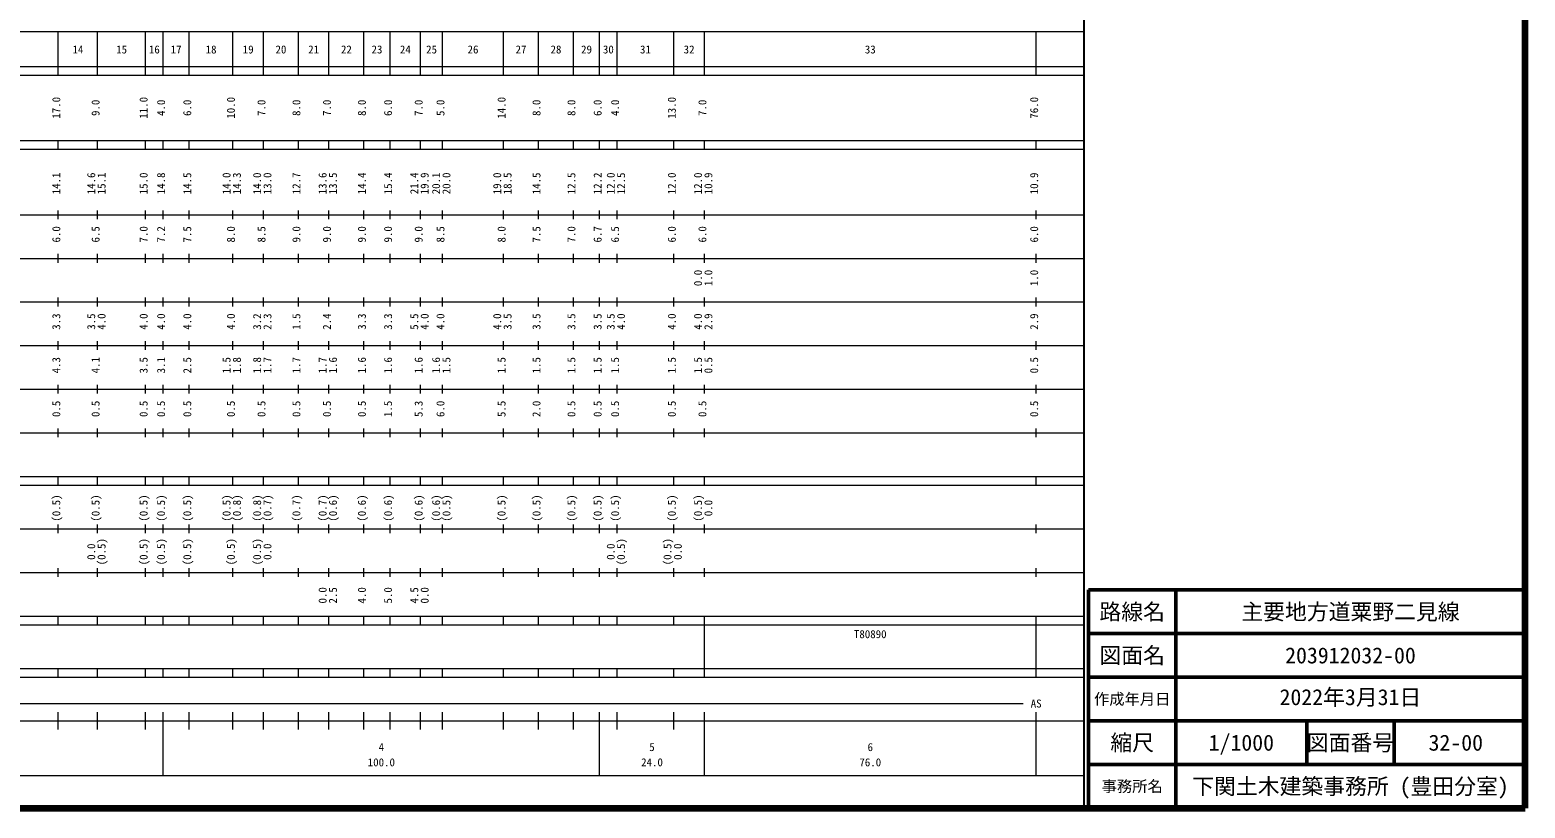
# Model space of a CAD drawing. Units: millimetres, scale not verified. Extents: x 40000 to 680000, y 20000 to 380000.
# Drawn here: x 337494 to 680000, y 20000 to 198357 of the extents above; entities that cross this region are included whole.
import ezdxf
from ezdxf.enums import TextEntityAlignment as Align

# ---------------------------------------------------------------- set-up
doc = ezdxf.new("R2010")
doc.units = ezdxf.units.MM
doc.header["$LTSCALE"] = 1000
for name, color, linetype, lineweight in [('M-TTL', 2, 'Continuous', 140), ('M-TTL-BAND', 7, 'Continuous', 13), ('M-TTL-FRAM', 2, 'Continuous', 50), ('M-TTL-LINE', 7, 'Continuous', 50), ('M-TTL-TXT', 7, 'Continuous', 13)]:
    doc.layers.add(name, color=color, linetype=linetype, lineweight=lineweight)
doc.styles.add('ＭＳ ゴシック', font='')
doc.styles.get('ＭＳ ゴシック').set_extended_font_data('MS Gothic')

msp = doc.modelspace()

# ---------------------------------------------------------------- linework, layer by layer
at = {"layer": 'M-TTL'}
for p, q in [((680000, 20000), (680000, 380000)), ((40000, 20000), (680000, 20000))]:
    msp.add_line(p, q, dxfattribs=at)
at = {"layer": 'M-TTL-BAND', "lineweight": 25}
msp.add_line((579000, 20000), (579000, 370000), dxfattribs=at)
at = {"layer": 'M-TTL-BAND'}
for p, q in [((68000, 198000), (579000, 198000)), ((344000, 188000), (344000, 198000)), ((353000, 188000), (353000, 198000)), ((364000, 188000), (364000, 198000)), ((368000, 188000), (368000, 198000)), ((374000, 188000), (374000, 198000)), ((384000, 188000), (384000, 198000)), ((391000, 188000), (391000, 198000)), ((399000, 188000), (399000, 198000)), ((406000, 188000), (406000, 198000)), ((414000, 188000), (414000, 198000)), ((420000, 188000), (420000, 198000)), ((427000, 188000), (427000, 198000)), ((432000, 188000), (432000, 198000)), ((446000, 188000), (446000, 198000)), ((454000, 188000), (454000, 198000)), ((462000, 188000), (462000, 198000)), ((468000, 188000), (468000, 198000)), ((472000, 188000), (472000, 198000)), ((485000, 188000), (485000, 198000)), ((492000, 188000), (492000, 198000)), ((568000, 188000), (568000, 198000)), ((40000, 190000), (579000, 190000)), ((40000, 188000), (579000, 188000)), ((40000, 173000), (579000, 173000)), ((344000, 171000), (344000, 173000)), ((353000, 171000), (353000, 173000)), ((364000, 171000), (364000, 173000)), ((368000, 171000), (368000, 173000)), ((374000, 171000), (374000, 173000)), ((384000, 171000), (384000, 173000)), ((391000, 171000), (391000, 173000)), ((399000, 171000), (399000, 173000)), ((406000, 171000), (406000, 173000)), ((414000, 171000), (414000, 173000)), ((420000, 171000), (420000, 173000)), ((427000, 171000), (427000, 173000)), ((432000, 171000), (432000, 173000)), ((446000, 171000), (446000, 173000)), ((454000, 171000), (454000, 173000)), ((462000, 171000), (462000, 173000)), ((468000, 171000), (468000, 173000)), ((472000, 171000), (472000, 173000)), ((485000, 171000), (485000, 173000)), ((492000, 171000), (492000, 173000)), ((568000, 171000), (568000, 173000)), ((40000, 171000), (579000, 171000)), ((40000, 156000), (579000, 156000)), ((344000, 155000), (344000, 157000)), ((353000, 155000), (353000, 157000)), ((364000, 155000), (364000, 157000)), ((368000, 155000), (368000, 157000)), ((374000, 155000), (374000, 157000)), ((384000, 155000), (384000, 157000)), ((391000, 155000), (391000, 157000)), ((399000, 155000), (399000, 157000)), ((406000, 155000), (406000, 157000)), ((414000, 155000), (414000, 157000)), ((420000, 155000), (420000, 157000)), ((427000, 155000), (427000, 157000)), ((432000, 155000), (432000, 157000)), ((446000, 155000), (446000, 157000)), ((454000, 155000), (454000, 157000)), ((462000, 155000), (462000, 157000)), ((468000, 155000), (468000, 157000)), ((472000, 155000), (472000, 157000)), ((485000, 155000), (485000, 157000)), ((492000, 155000), (492000, 157000)), ((568000, 155000), (568000, 157000)), ((46000, 146000), (579000, 146000)), ((344000, 145000), (344000, 147000)), ((353000, 145000), (353000, 147000)), ((364000, 145000), (364000, 147000)), ((368000, 145000), (368000, 147000)), ((374000, 145000), (374000, 147000)), ((384000, 145000), (384000, 147000)), ((391000, 145000), (391000, 147000)), ((399000, 145000), (399000, 147000)), ((406000, 145000), (406000, 147000)), ((414000, 145000), (414000, 147000)), ((420000, 145000), (420000, 147000)), ((427000, 145000), (427000, 147000)), ((432000, 145000), (432000, 147000)), ((446000, 145000), (446000, 147000)), ((454000, 145000), (454000, 147000)), ((462000, 145000), (462000, 147000)), ((468000, 145000), (468000, 147000)), ((472000, 145000), (472000, 147000)), ((485000, 145000), (485000, 147000)), ((492000, 145000), (492000, 147000)), ((568000, 145000), (568000, 147000)), ((52000, 136000), (579000, 136000)), ((344000, 135000), (344000, 137000)), ((353000, 135000), (353000, 137000)), ((364000, 135000), (364000, 137000)), ((368000, 135000), (368000, 137000)), ((374000, 135000), (374000, 137000)), ((384000, 135000), (384000, 137000)), ((391000, 135000), (391000, 137000)), ((399000, 135000), (399000, 137000)), ((406000, 135000), (406000, 137000)), ((414000, 135000), (414000, 137000)), ((420000, 135000), (420000, 137000)), ((427000, 135000), (427000, 137000)), ((432000, 135000), (432000, 137000)), ((446000, 135000), (446000, 137000)), ((454000, 135000), (454000, 137000)), ((462000, 135000), (462000, 137000)), ((468000, 135000), (468000, 137000)), ((472000, 135000), (472000, 137000)), ((485000, 135000), (485000, 137000)), ((492000, 135000), (492000, 137000)), ((568000, 135000), (568000, 137000)), ((344000, 125000), (344000, 127000)), ((353000, 125000), (353000, 127000)), ((364000, 125000), (364000, 127000)), ((368000, 125000), (368000, 127000)), ((374000, 125000), (374000, 127000)), ((384000, 125000), (384000, 127000)), ((391000, 125000), (391000, 127000)), ((399000, 125000), (399000, 127000)), ((406000, 125000), (406000, 127000)), ((414000, 125000), (414000, 127000)), ((420000, 125000), (420000, 127000)), ((427000, 125000), (427000, 127000)), ((432000, 125000), (432000, 127000)), ((446000, 125000), (446000, 127000)), ((454000, 125000), (454000, 127000)), ((462000, 125000), (462000, 127000)), ((468000, 125000), (468000, 127000)), ((472000, 125000), (472000, 127000)), ((485000, 125000), (485000, 127000)), ((492000, 125000), (492000, 127000)), ((568000, 125000), (568000, 127000)), ((46000, 126000), (579000, 126000)), ((344000, 115000), (344000, 117000)), ((353000, 115000), (353000, 117000)), ((364000, 115000), (364000, 117000)), ((368000, 115000), (368000, 117000)), ((374000, 115000), (374000, 117000)), ((384000, 115000), (384000, 117000)), ((391000, 115000), (391000, 117000)), ((399000, 115000), (399000, 117000)), ((406000, 115000), (406000, 117000)), ((414000, 115000), (414000, 117000)), ((420000, 115000), (420000, 117000)), ((427000, 115000), (427000, 117000)), ((432000, 115000), (432000, 117000)), ((446000, 115000), (446000, 117000)), ((454000, 115000), (454000, 117000)), ((462000, 115000), (462000, 117000)), ((468000, 115000), (468000, 117000)), ((472000, 115000), (472000, 117000)), ((485000, 115000), (485000, 117000)), ((492000, 115000), (492000, 117000)), ((568000, 115000), (568000, 117000)), ((52000, 116000), (579000, 116000)), ((344000, 105000), (344000, 107000)), ((353000, 105000), (353000, 107000)), ((364000, 105000), (364000, 107000)), ((368000, 105000), (368000, 107000)), ((374000, 105000), (374000, 107000)), ((384000, 105000), (384000, 107000)), ((391000, 105000), (391000, 107000)), ((399000, 105000), (399000, 107000)), ((406000, 105000), (406000, 107000)), ((414000, 105000), (414000, 107000)), ((420000, 105000), (420000, 107000)), ((427000, 105000), (427000, 107000)), ((432000, 105000), (432000, 107000)), ((446000, 105000), (446000, 107000)), ((454000, 105000), (454000, 107000)), ((462000, 105000), (462000, 107000)), ((468000, 105000), (468000, 107000)), ((472000, 105000), (472000, 107000)), ((485000, 105000), (485000, 107000)), ((492000, 105000), (492000, 107000)), ((568000, 105000), (568000, 107000)), ((46000, 106000), (579000, 106000)), ((40000, 96000), (579000, 96000)), ((344000, 94000), (344000, 96000)), ((353000, 94000), (353000, 96000)), ((364000, 94000), (364000, 96000)), ((368000, 94000), (368000, 96000)), ((374000, 94000), (374000, 96000)), ((384000, 94000), (384000, 96000)), ((391000, 94000), (391000, 96000)), ((399000, 94000), (399000, 96000)), ((406000, 94000), (406000, 96000)), ((414000, 94000), (414000, 96000)), ((420000, 94000), (420000, 96000)), ((427000, 94000), (427000, 96000)), ((432000, 94000), (432000, 96000)), ((446000, 94000), (446000, 96000)), ((454000, 94000), (454000, 96000)), ((462000, 94000), (462000, 96000)), ((468000, 94000), (468000, 96000)), ((472000, 94000), (472000, 96000)), ((485000, 94000), (485000, 96000)), ((492000, 94000), (492000, 96000)), ((568000, 94000), (568000, 96000)), ((40000, 94000), (579000, 94000)), ((49000, 84000), (579000, 84000)), ((344000, 83000), (344000, 85000)), ((353000, 83000), (353000, 85000)), ((364000, 83000), (364000, 85000)), ((368000, 83000), (368000, 85000)), ((374000, 83000), (374000, 85000)), ((384000, 83000), (384000, 85000)), ((391000, 83000), (391000, 85000)), ((399000, 83000), (399000, 85000)), ((406000, 83000), (406000, 85000)), ((414000, 83000), (414000, 85000)), ((420000, 83000), (420000, 85000)), ((427000, 83000), (427000, 85000)), ((432000, 83000), (432000, 85000)), ((446000, 83000), (446000, 85000)), ((454000, 83000), (454000, 85000)), ((462000, 83000), (462000, 85000)), ((468000, 83000), (468000, 85000)), ((472000, 83000), (472000, 85000)), ((485000, 83000), (485000, 85000)), ((492000, 83000), (492000, 85000)), ((568000, 83000), (568000, 85000)), ((40000, 74000), (579000, 74000)), ((344000, 73000), (344000, 75000)), ((353000, 73000), (353000, 75000)), ((364000, 73000), (364000, 75000)), ((368000, 73000), (368000, 75000)), ((374000, 73000), (374000, 75000)), ((384000, 73000), (384000, 75000)), ((391000, 73000), (391000, 75000)), ((399000, 73000), (399000, 75000)), ((406000, 73000), (406000, 75000)), ((414000, 73000), (414000, 75000)), ((420000, 73000), (420000, 75000)), ((427000, 73000), (427000, 75000)), ((432000, 73000), (432000, 75000)), ((446000, 73000), (446000, 75000)), ((454000, 73000), (454000, 75000)), ((462000, 73000), (462000, 75000)), ((468000, 73000), (468000, 75000)), ((472000, 73000), (472000, 75000)), ((485000, 73000), (485000, 75000)), ((492000, 73000), (492000, 75000)), ((568000, 73000), (568000, 75000)), ((40000, 64000), (579000, 64000)), ((40000, 62000), (579000, 62000)), ((344000, 62000), (344000, 64000)), ((353000, 62000), (353000, 64000)), ((364000, 62000), (364000, 64000)), ((368000, 62000), (368000, 64000)), ((374000, 62000), (374000, 64000)), ((384000, 62000), (384000, 64000)), ((391000, 62000), (391000, 64000)), ((399000, 62000), (399000, 64000)), ((406000, 62000), (406000, 64000)), ((414000, 62000), (414000, 64000)), ((420000, 62000), (420000, 64000)), ((427000, 62000), (427000, 64000)), ((432000, 62000), (432000, 64000)), ((446000, 62000), (446000, 64000)), ((454000, 62000), (454000, 64000)), ((462000, 62000), (462000, 64000)), ((468000, 62000), (468000, 64000)), ((472000, 62000), (472000, 64000)), ((485000, 62000), (485000, 64000)), ((492000, 62000), (492000, 64000)), ((492000, 52000), (492000, 62000)), ((568000, 62000), (568000, 64000)), ((568000, 52000), (568000, 62000)), ((40000, 52000), (579000, 52000)), ((344000, 50000), (344000, 52000)), ((353000, 50000), (353000, 52000)), ((364000, 50000), (364000, 52000)), ((368000, 50000), (368000, 52000)), ((374000, 50000), (374000, 52000)), ((384000, 50000), (384000, 52000)), ((391000, 50000), (391000, 52000)), ((399000, 50000), (399000, 52000)), ((406000, 50000), (406000, 52000)), ((414000, 50000), (414000, 52000)), ((420000, 50000), (420000, 52000)), ((427000, 50000), (427000, 52000)), ((432000, 50000), (432000, 52000)), ((446000, 50000), (446000, 52000)), ((454000, 50000), (454000, 52000)), ((462000, 50000), (462000, 52000)), ((468000, 50000), (468000, 52000)), ((472000, 50000), (472000, 52000)), ((485000, 50000), (485000, 52000)), ((492000, 50000), (492000, 52000)), ((568000, 50000), (568000, 52000)), ((40000, 50000), (579000, 50000)), ((71000, 44000), (565000, 44000)), ((344000, 38000), (344000, 42000)), ((353000, 38000), (353000, 42000)), ((364000, 38000), (364000, 42000)), ((368000, 27500), (368000, 42000)), ((374000, 38000), (374000, 42000)), ((384000, 38000), (384000, 42000)), ((391000, 38000), (391000, 42000)), ((399000, 38000), (399000, 42000)), ((406000, 38000), (406000, 42000)), ((414000, 38000), (414000, 42000)), ((420000, 38000), (420000, 42000)), ((427000, 38000), (427000, 42000)), ((432000, 38000), (432000, 42000)), ((446000, 38000), (446000, 42000)), ((454000, 38000), (454000, 42000)), ((462000, 38000), (462000, 42000)), ((468000, 27500), (468000, 42000)), ((472000, 38000), (472000, 42000)), ((485000, 38000), (485000, 42000)), ((492000, 27500), (492000, 42000)), ((568000, 27500), (568000, 42000)), ((40000, 40000), (579000, 40000)), ((68000, 27500), (579000, 27500))]:
    msp.add_line(p, q, dxfattribs=at)
at = {"layer": 'M-TTL-FRAM'}
for p, q in [((680000, 70000), (580000, 70000)), ((580000, 70000), (580000, 20000))]:
    msp.add_line(p, q, dxfattribs=at)
at = {"layer": 'M-TTL-LINE'}
for p, q in [((600000, 70000), (600000, 20000)), ((680000, 60000), (580000, 60000)), ((680000, 50000), (580000, 50000)), ((680000, 40000), (580000, 40000)), ((630000, 40000), (630000, 30000)), ((650000, 40000), (650000, 30000)), ((680000, 30000), (580000, 30000))]:
    msp.add_line(p, q, dxfattribs=at)

# ---------------------------------------------------------------- texts
at = {"layer": 'M-TTL-BAND', "style": 'ＭＳ ゴシック'}
for s, p in [('14', (348500, 192405)), ('15', (358500, 192405)), ('16', (366000, 192405)), ('17', (371000, 192405)), ('18', (379000, 192405)), ('19', (387500, 192405)), ('20', (395000, 192405)), ('21', (402500, 192405)), ('22', (410000, 192405)), ('23', (417000, 192405)), ('24', (423500, 192405)), ('25', (429500, 192405)), ('26', (439000, 192405)), ('27', (450000, 192405)), ('28', (458000, 192405)), ('29', (465000, 192405)), ('30', (470000, 192405)), ('31', (478500, 192405)), ('32', (488500, 192405)), ('33', (530000, 192405)), ('AS', (568000, 42500)), ('4', (418000, 32523)), ('5', (480000, 32523)), ('6', (530000, 32523)), ('100.0', (418000, 29033)), ('24.0', (480000, 29033)), ('76.0', (530000, 29033))]:
    msp.add_text(s, height=1833, dxfattribs=at).set_placement(p, align=Align.BOTTOM_CENTER)
for s, p in [('17.0', (345000, 180500)), ('9.0', (354000, 180500)), ('11.0', (365000, 180500)), ('4.0', (369000, 180500)), ('6.0', (375000, 180500)), ('10.0', (385000, 180500)), ('7.0', (392000, 180500)), ('8.0', (400000, 180500)), ('7.0', (407000, 180500)), ('8.0', (415000, 180500)), ('6.0', (421000, 180500)), ('7.0', (428000, 180500)), ('5.0', (433000, 180500)), ('14.0', (447000, 180500)), ('8.0', (455000, 180500)), ('8.0', (463000, 180500)), ('6.0', (469000, 180500)), ('4.0', (473000, 180500)), ('13.0', (486000, 180500)), ('7.0', (493000, 180500)), ('76.0', (569000, 180500)), ('14.1', (345000, 163174)), ('14.6', (353000, 163174)), ('15.1', (355370, 163174)), ('15.0', (365000, 163174)), ('14.8', (369000, 163174)), ('14.5', (375000, 163174)), ('14.0', (384000, 163174)), ('14.3', (386370, 163174)), ('14.0', (391000, 163174)), ('13.0', (393370, 163174)), ('12.7', (400000, 163174)), ('13.6', (406000, 163174)), ('13.5', (408370, 163174)), ('14.4', (415000, 163174)), ('15.4', (421000, 163174)), ('21.4', (427000, 163174)), ('19.9', (429370, 163174)), ('20.1', (432000, 163174)), ('20.0', (434370, 163174)), ('19.0', (446000, 163174)), ('18.5', (448370, 163174)), ('14.5', (455000, 163174)), ('12.5', (463000, 163174)), ('12.2', (469000, 163174)), ('12.0', (472000, 163174)), ('12.5', (474370, 163174)), ('12.0', (486000, 163174)), ('12.0', (492000, 163174)), ('10.9', (494370, 163174)), ('10.9', (569000, 163174)), ('6.0', (345000, 151500)), ('6.5', (354000, 151500)), ('7.0', (365000, 151500)), ('7.2', (369000, 151500)), ('7.5', (375000, 151500)), ('8.0', (385000, 151500)), ('8.5', (392000, 151500)), ('9.0', (400000, 151500)), ('9.0', (407000, 151500)), ('9.0', (415000, 151500)), ('9.0', (421000, 151500)), ('9.0', (428000, 151500)), ('8.5', (433000, 151500)), ('8.0', (447000, 151500)), ('7.5', (455000, 151500)), ('7.0', (463000, 151500)), ('6.7', (469000, 151500)), ('6.5', (473000, 151500)), ('6.0', (486000, 151500)), ('6.0', (493000, 151500)), ('6.0', (569000, 151500)), ('0.0', (492000, 141500)), ('1.0', (494370, 141500)), ('1.0', (569000, 141500)), ('3.3', (345000, 131500)), ('3.5', (353000, 131500)), ('4.0', (355370, 131500)), ('4.0', (365000, 131500)), ('4.0', (369000, 131500)), ('4.0', (375000, 131500)), ('4.0', (385000, 131500)), ('3.2', (391000, 131500)), ('2.3', (393370, 131500)), ('1.5', (400000, 131500)), ('2.4', (407000, 131500)), ('3.3', (415000, 131500)), ('3.3', (421000, 131500)), ('5.5', (427000, 131500)), ('4.0', (429370, 131500)), ('4.0', (433000, 131500)), ('4.0', (446000, 131500)), ('3.5', (448370, 131500)), ('3.5', (455000, 131500)), ('3.5', (463000, 131500)), ('3.5', (469000, 131500)), ('3.5', (472000, 131500)), ('4.0', (474370, 131500)), ('4.0', (486000, 131500)), ('4.0', (492000, 131500)), ('2.9', (494370, 131500)), ('2.9', (569000, 131500)), ('4.3', (345000, 121500)), ('4.1', (354000, 121500)), ('3.5', (365000, 121500)), ('3.1', (369000, 121500)), ('2.5', (375000, 121500)), ('1.5', (384000, 121500)), ('1.8', (386370, 121500)), ('1.8', (391000, 121500)), ('1.7', (393370, 121500)), ('1.7', (400000, 121500)), ('1.7', (406000, 121500)), ('1.6', (408370, 121500)), ('1.6', (415000, 121500)), ('1.6', (421000, 121500)), ('1.6', (428000, 121500)), ('1.6', (432000, 121500)), ('1.5', (434370, 121500)), ('1.5', (447000, 121500)), ('1.5', (455000, 121500)), ('1.5', (463000, 121500)), ('1.5', (469000, 121500)), ('1.5', (473000, 121500)), ('1.5', (486000, 121500)), ('1.5', (492000, 121500)), ('0.5', (494370, 121500)), ('0.5', (569000, 121500)), ('0.5', (345000, 111500)), ('0.5', (354000, 111500)), ('0.5', (365000, 111500)), ('0.5', (369000, 111500)), ('0.5', (375000, 111500)), ('0.5', (385000, 111500)), ('0.5', (392000, 111500)), ('0.5', (400000, 111500)), ('0.5', (407000, 111500)), ('0.5', (415000, 111500)), ('1.5', (421000, 111500)), ('5.3', (428000, 111500)), ('6.0', (433000, 111500)), ('5.5', (447000, 111500)), ('2.0', (455000, 111500)), ('0.5', (463000, 111500)), ('0.5', (469000, 111500)), ('0.5', (473000, 111500)), ('0.5', (486000, 111500)), ('0.5', (493000, 111500)), ('0.5', (569000, 111500)), ('(0.5)', (345000, 88764)), ('(0.5)', (354000, 88764)), ('(0.5)', (365000, 88764)), ('(0.5)', (369000, 88764)), ('(0.5)', (375000, 88764)), ('(0.5)', (384000, 88764)), ('(0.8)', (386370, 88764)), ('(0.8)', (391000, 88764)), ('(0.7)', (393370, 88764)), ('(0.7)', (400000, 88764)), ('(0.7)', (406000, 88764)), ('(0.6)', (408370, 88764)), ('(0.6)', (415000, 88764)), ('(0.6)', (421000, 88764)), ('(0.6)', (428000, 88764)), ('(0.6)', (432000, 88764)), ('(0.5)', (434370, 88764)), ('(0.5)', (447000, 88764)), ('(0.5)', (455000, 88764)), ('(0.5)', (463000, 88764)), ('(0.5)', (469000, 88764)), ('(0.5)', (473000, 88764)), ('(0.5)', (486000, 88764)), ('(0.5)', (492000, 88764)), ('0.0', (494370, 88764)), ('0.0', (353000, 78764)), ('(0.5)', (355370, 78764)), ('(0.5)', (365000, 78764)), ('(0.5)', (369000, 78764)), ('(0.5)', (375000, 78764)), ('(0.5)', (385000, 78764)), ('(0.5)', (391000, 78764)), ('0.0', (393370, 78764)), ('0.0', (472000, 78764)), ('(0.5)', (474370, 78764)), ('(0.5)', (485000, 78764)), ('0.0', (487370, 78764)), ('0.0', (406000, 68764)), ('2.5', (408370, 68764)), ('4.0', (415000, 68764)), ('5.0', (421000, 68764)), ('4.5', (427000, 68764)), ('0.0', (429370, 68764))]:
    msp.add_text(s, height=1833, rotation=90, dxfattribs=at).set_placement(p, align=Align.BOTTOM_CENTER)
msp.add_text('T80890', height=1833, dxfattribs=at).set_placement((526250, 58405), align=Align.BOTTOM_LEFT)
at = {"layer": 'M-TTL-TXT', "style": 'ＭＳ ゴシック'}
for s, height, p in [('路線名', 3666, (590000, 65000)), ('路線名', 3666, (590000, 65000)), ('主要地方道粟野二見線', 3666, (640000, 65000)), ('図面名', 3666, (590000, 55000)), ('図面名', 3666, (590000, 55000)), ('203912032-00', 3666, (640000, 55000)), ('作成年月日', 2566, (590000, 45000)), ('作成年月日', 2566, (590000, 45000)), ('縮尺', 3666, (590000, 35000)), ('縮尺', 3666, (590000, 35000)), ('1/1000', 3666, (615000, 35000)), ('図面番号', 3666, (640000, 35000)), ('図面番号', 3666, (640000, 35000)), ('32-00', 3666, (664125, 35000)), ('事務所名', 2566, (590000, 25000)), ('事務所名', 2566, (590000, 25000)), ('下関土木建築事務所 (豊田分室)', 3666, (640000, 25000))]:
    msp.add_text(s, height=height, dxfattribs=at).set_placement(p, align=Align.MIDDLE_CENTER)
msp.add_text('2022年3月31日', height=3666, dxfattribs=at).set_placement((623750, 42500), align=Align.BOTTOM_LEFT)

doc.saveas('drawing.dxf')
